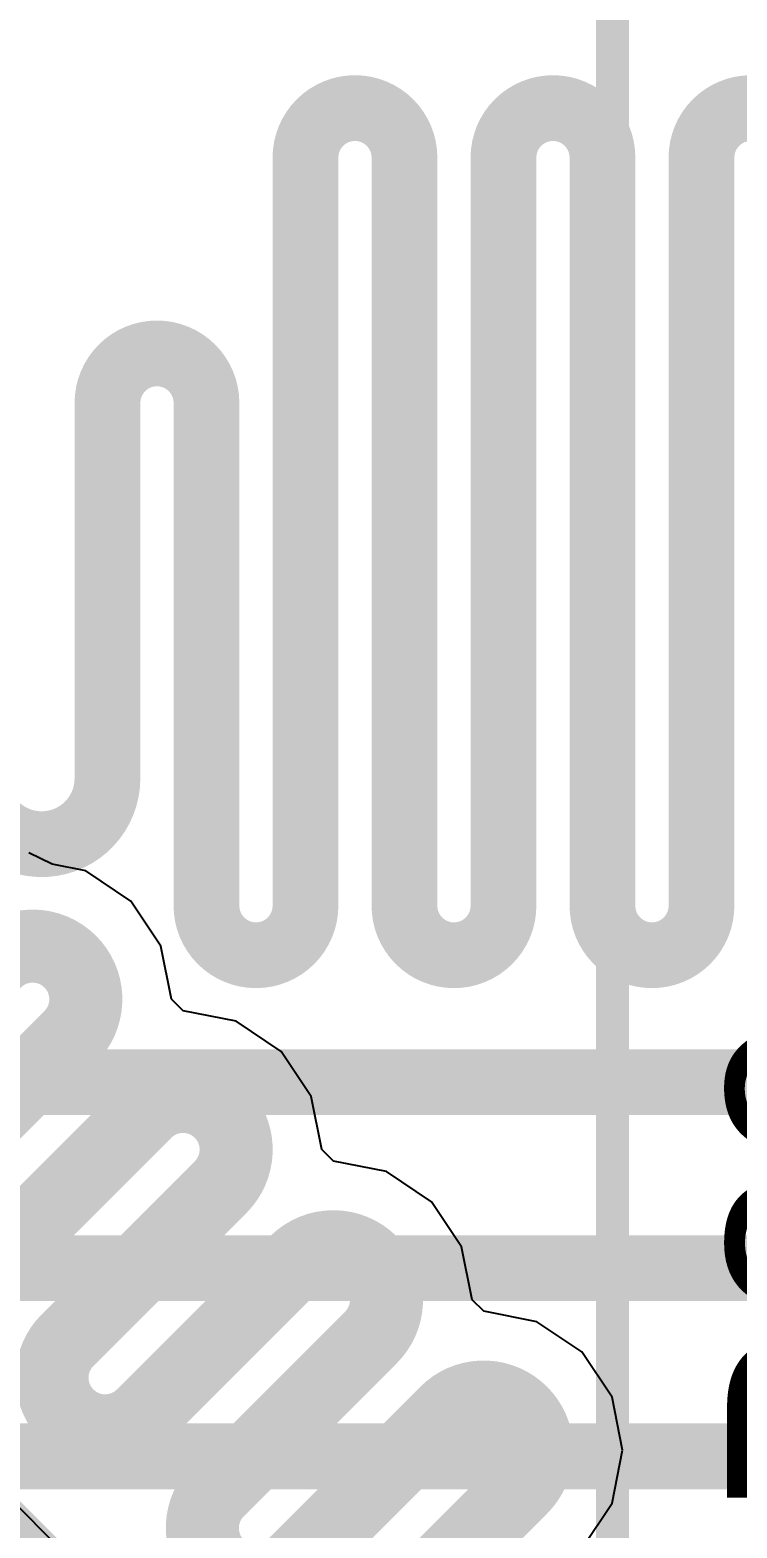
# Model space of a CAD drawing. Header units: inches. Extents: x -3 to 488, y -11 to 93.
# Drawn here: x 78.85 to 81.55, y 23.22 to 28.95 of the extents above; entities that cross this region are included whole.
import ezdxf

# ---------------------------------------------------------------- set-up
doc = ezdxf.new("R2010")
doc.units = ezdxf.units.IN
for name, color, linetype in [('Bottom Layer', 5, 'Continuous'), ('Layer 1', 16, 'Continuous'), ('Layer 2', 76, 'Continuous'), ('Top Overlay', 2, 'Continuous')]:
    doc.layers.add(name, color=color, linetype=linetype)
doc.styles.add('Arial', font='', dxfattribs={"height": 0.2})
doc.styles.get('Arial').set_extended_font_data('Arial')

msp = doc.modelspace()

# ---------------------------------------------------------------- linework, layer by layer
at = {"layer": 'Bottom Layer'}
for p, q in [((78.93481799999999, 25.7558159), (78.84626343999999, 25.7998214)), ((79.06398208, 25.7301238), (78.93481799999999, 25.7558159)), ((79.23621948, 25.61503894), (79.06398208, 25.7301238)), ((79.35130434, 25.44280154), (79.23621948, 25.61503894)), ((79.39171574, 25.2396371), (79.35130434, 25.44280154)), ((79.4355536, 25.19579924), (79.39171574, 25.2396371)), ((79.63871803999999, 25.15538784), (79.4355536, 25.19579924)), ((79.81095544, 25.04030298), (79.63871803999999, 25.15538784)), ((79.9260403, 24.86806558), (79.81095544, 25.04030298)), ((79.9664517, 24.66490114), (79.9260403, 24.86806558)), ((80.01028955999999, 24.62106328), (79.9664517, 24.66490114)), ((80.213454, 24.58065188), (80.01028955999999, 24.62106328)), ((80.3856914, 24.46556702), (80.213454, 24.58065188)), ((80.50077626, 24.29332962), (80.3856914, 24.46556702)), ((80.54118765999999, 24.09016518), (80.50077626, 24.29332962)), ((80.58502552, 24.04632732), (80.54118765999999, 24.09016518)), ((80.78818996, 24.00591592), (80.58502552, 24.04632732)), ((80.96042736, 23.89083106), (80.78818996, 24.00591592)), ((81.07551222, 23.71859366), (80.96042736, 23.89083106)), ((81.11592361999999, 23.51542668), (81.07551222, 23.71859366)), ((81.07551222, 23.3122597), (81.11592361999999, 23.51542668)), ((80.9604299, 23.14001722), (81.07551222, 23.3122597))]:
    msp.add_line(p, q, dxfattribs=at)
for points in [[(74.95277618, 26.98257494, 0.2794, 0.2794, 0), (80.90632536, 21.02902576, 0.2794, 0.2794, 0)], [(78.71712984, 25.38331982, 0.2794, 0.2794, -0.4142135623730951), (79.00450036, 25.38331982, 0.2794, 0.2794, 0)], [(78.13205608, 24.79824606, 0.2794, 0.2794, 0), (78.71712984, 25.38331982, 0.2794, 0.2794, 0)], [(79.00449528, 25.38331982, 0.2794, 0.2794, 0), (79.00449782, 25.38332236, 0.2794, 0.2794, 0)], [(79.00449782, 25.38332236, 0.2794, 0.2794, 0), (79.00450036, 25.38331982, 0.2794, 0.2794, 0)], [(79.00449782, 25.38332236, 0.2794, 0.2794, -0.4142213289503146), (79.00449782, 25.0959493, 0.2794, 0.2794, 0)], [(79.00449782, 25.38331728, 0.2794, 0.2794, 0), (79.00450036, 25.38331982, 0.2794, 0.2794, 0)], [(78.41942406, 24.51087808, 0.2794, 0.2794, 0), (79.00449782, 25.09595184, 0.2794, 0.2794, 0)], [(79.00449782, 25.0959493, 0.2794, 0.2794, 0), (79.00449782, 25.09595184, 0.2794, 0.2794, 0)], [(79.2918658, 24.80858386, 0.2794, 0.2794, -0.4142135623730951), (79.57923631999999, 24.80858386, 0.2794, 0.2794, 0)], [(78.70679204, 24.2235101, 0.2794, 0.2794, 0), (79.2918658, 24.80858386, 0.2794, 0.2794, 0)], [(79.57923124, 24.80858386, 0.2794, 0.2794, 0), (79.57923378, 24.8085864, 0.2794, 0.2794, 0)], [(79.57923378, 24.8085864, 0.2794, 0.2794, 0), (79.57923631999999, 24.80858386, 0.2794, 0.2794, 0)], [(79.57923378, 24.8085864, 0.2794, 0.2794, -0.4142213289503146), (79.57923378, 24.52121334, 0.2794, 0.2794, 0)], [(79.57923378, 24.80858132, 0.2794, 0.2794, 0), (79.57923631999999, 24.80858386, 0.2794, 0.2794, 0)], [(78.99416002, 23.93614212, 0.2794, 0.2794, 0), (79.57923378, 24.52121588, 0.2794, 0.2794, 0)], [(79.57923378, 24.52121334, 0.2794, 0.2794, 0), (79.57923378, 24.52121588, 0.2794, 0.2794, 0)], [(79.86660176, 24.2338479, 0.2794, 0.2794, -0.4142135623730951), (80.15397227999999, 24.2338479, 0.2794, 0.2794, 0)], [(79.281528, 23.64877414, 0.2794, 0.2794, 0), (79.86660176, 24.2338479, 0.2794, 0.2794, 0)], [(80.1539672, 24.2338479, 0.2794, 0.2794, 0), (80.15396974, 24.23385044, 0.2794, 0.2794, 0)], [(80.15396974, 24.23385044, 0.2794, 0.2794, 0), (80.15397227999999, 24.2338479, 0.2794, 0.2794, 0)], [(80.15396974, 24.23385044, 0.2794, 0.2794, -0.4142213289503146), (80.15396974, 23.94647738, 0.2794, 0.2794, 0)], [(80.15396974, 24.23384536, 0.2794, 0.2794, 0), (80.15397227999999, 24.2338479, 0.2794, 0.2794, 0)], [(78.99416002, 23.6487716, 0.2794, 0.2794, -0.4142135623730951), (78.99416002, 23.93614212, 0.2794, 0.2794, 0)], [(79.56889598, 23.36140616, 0.2794, 0.2794, 0), (80.15396974, 23.94647992, 0.2794, 0.2794, 0)], [(80.15396974, 23.94647738, 0.2794, 0.2794, 0), (80.15396974, 23.94647992, 0.2794, 0.2794, 0)], [(80.44133771999999, 23.65911194, 0.2794, 0.2794, -0.4142135623730951), (80.72870824, 23.65911194, 0.2794, 0.2794, 0)], [(78.99415748, 23.64877414, 0.2794, 0.2794, 0), (78.99416002, 23.6487716, 0.2794, 0.2794, 0)], [(79.281528, 23.6487716, 0.2794, 0.2794, -0.4142161511664093), (78.99415748, 23.64877414, 0.2794, 0.2794, 0)], [(79.281528, 23.6487716, 0.2794, 0.2794, 0), (79.281528, 23.64877414, 0.2794, 0.2794, 0)], [(79.85626395999999, 23.07403818, 0.2794, 0.2794, 0), (80.44133771999999, 23.65911194, 0.2794, 0.2794, 0)], [(80.72870316, 23.65911194, 0.2794, 0.2794, 0), (80.72870569999999, 23.65911448, 0.2794, 0.2794, 0)], [(80.72870569999999, 23.65911448, 0.2794, 0.2794, 0), (80.72870824, 23.65911194, 0.2794, 0.2794, 0)], [(80.72870569999999, 23.65911448, 0.2794, 0.2794, -0.4142213289503146), (80.72870569999999, 23.37174142, 0.2794, 0.2794, 0)], [(80.72870569999999, 23.6591094, 0.2794, 0.2794, 0), (80.72870824, 23.65911194, 0.2794, 0.2794, 0)], [(79.56889598, 23.07403564, 0.2794, 0.2794, -0.4142135623730951), (79.56889598, 23.36140616, 0.2794, 0.2794, 0)], [(80.37712144, 23.0201597, 0.2794, 0.2794, 0), (80.72870569999999, 23.37174396, 0.2794, 0.2794, 0)], [(80.72870569999999, 23.37174142, 0.2794, 0.2794, 0), (80.72870569999999, 23.37174396, 0.2794, 0.2794, 0)]]:
    msp.add_lwpolyline(points, format="xyseb", dxfattribs=at)
for points in [[(78.64727984, 25.38331982, 0.1397, 0.1397, 1), (78.78697984, 25.38331982, 0.1397, 0.1397, 1)], [(78.64727984, 25.38331982, 0.1397, 0.1397, 1), (78.78697984, 25.38331982, 0.1397, 0.1397, 1)], [(78.93464528, 25.38331982, 0.1397, 0.1397, 1), (79.07434527999999, 25.38331982, 0.1397, 0.1397, 1)], [(78.93464782, 25.38332236, 0.1397, 0.1397, 1), (79.07434782, 25.38332236, 0.1397, 0.1397, 1)], [(78.93464782, 25.38332236, 0.1397, 0.1397, 1), (79.07434782, 25.38332236, 0.1397, 0.1397, 1)], [(78.93464782, 25.38332236, 0.1397, 0.1397, 1), (79.07434782, 25.38332236, 0.1397, 0.1397, 1)], [(78.93464782, 25.38331728, 0.1397, 0.1397, 1), (79.07434782, 25.38331728, 0.1397, 0.1397, 1)], [(78.93465035999999, 25.38331982, 0.1397, 0.1397, 1), (79.07435036, 25.38331982, 0.1397, 0.1397, 1)], [(78.93465035999999, 25.38331982, 0.1397, 0.1397, 1), (79.07435036, 25.38331982, 0.1397, 0.1397, 1)], [(78.93465035999999, 25.38331982, 0.1397, 0.1397, 1), (79.07435036, 25.38331982, 0.1397, 0.1397, 1)], [(78.93464782, 25.09595184, 0.1397, 0.1397, 1), (79.07434782, 25.09595184, 0.1397, 0.1397, 1)], [(78.93464782, 25.09595184, 0.1397, 0.1397, 1), (79.07434782, 25.09595184, 0.1397, 0.1397, 1)], [(78.93464782, 25.0959493, 0.1397, 0.1397, 1), (79.07434782, 25.0959493, 0.1397, 0.1397, 1)], [(78.93464782, 25.0959493, 0.1397, 0.1397, 1), (79.07434782, 25.0959493, 0.1397, 0.1397, 1)], [(79.2220158, 24.80858386, 0.1397, 0.1397, 1), (79.3617158, 24.80858386, 0.1397, 0.1397, 1)], [(79.2220158, 24.80858386, 0.1397, 0.1397, 1), (79.3617158, 24.80858386, 0.1397, 0.1397, 1)], [(79.50938124, 24.80858386, 0.1397, 0.1397, 1), (79.64908124, 24.80858386, 0.1397, 0.1397, 1)], [(79.50938378000001, 24.8085864, 0.1397, 0.1397, 1), (79.64908378, 24.8085864, 0.1397, 0.1397, 1)], [(79.50938378000001, 24.8085864, 0.1397, 0.1397, 1), (79.64908378, 24.8085864, 0.1397, 0.1397, 1)], [(79.50938378000001, 24.8085864, 0.1397, 0.1397, 1), (79.64908378, 24.8085864, 0.1397, 0.1397, 1)], [(79.50938378000001, 24.80858132, 0.1397, 0.1397, 1), (79.64908378, 24.80858132, 0.1397, 0.1397, 1)], [(79.50938631999999, 24.80858386, 0.1397, 0.1397, 1), (79.64908632, 24.80858386, 0.1397, 0.1397, 1)], [(79.50938631999999, 24.80858386, 0.1397, 0.1397, 1), (79.64908632, 24.80858386, 0.1397, 0.1397, 1)], [(79.50938631999999, 24.80858386, 0.1397, 0.1397, 1), (79.64908632, 24.80858386, 0.1397, 0.1397, 1)], [(79.50938378000001, 24.52121588, 0.1397, 0.1397, 1), (79.64908378, 24.52121588, 0.1397, 0.1397, 1)], [(79.50938378000001, 24.52121588, 0.1397, 0.1397, 1), (79.64908378, 24.52121588, 0.1397, 0.1397, 1)], [(79.50938378000001, 24.52121334, 0.1397, 0.1397, 1), (79.64908378, 24.52121334, 0.1397, 0.1397, 1)], [(79.50938378000001, 24.52121334, 0.1397, 0.1397, 1), (79.64908378, 24.52121334, 0.1397, 0.1397, 1)], [(79.79675175999999, 24.2338479, 0.1397, 0.1397, 1), (79.93645176, 24.2338479, 0.1397, 0.1397, 1)], [(79.79675175999999, 24.2338479, 0.1397, 0.1397, 1), (79.93645176, 24.2338479, 0.1397, 0.1397, 1)], [(80.0841172, 24.2338479, 0.1397, 0.1397, 1), (80.2238172, 24.2338479, 0.1397, 0.1397, 1)], [(80.08411973999999, 24.23385044, 0.1397, 0.1397, 1), (80.22381974, 24.23385044, 0.1397, 0.1397, 1)], [(80.08411973999999, 24.23385044, 0.1397, 0.1397, 1), (80.22381974, 24.23385044, 0.1397, 0.1397, 1)], [(80.08411973999999, 24.23385044, 0.1397, 0.1397, 1), (80.22381974, 24.23385044, 0.1397, 0.1397, 1)], [(80.08411973999999, 24.23384536, 0.1397, 0.1397, 1), (80.22381974, 24.23384536, 0.1397, 0.1397, 1)], [(80.08412227999999, 24.2338479, 0.1397, 0.1397, 1), (80.22382228, 24.2338479, 0.1397, 0.1397, 1)], [(80.08412227999999, 24.2338479, 0.1397, 0.1397, 1), (80.22382228, 24.2338479, 0.1397, 0.1397, 1)], [(80.08412227999999, 24.2338479, 0.1397, 0.1397, 1), (80.22382228, 24.2338479, 0.1397, 0.1397, 1)], [(78.92431002, 23.93614212, 0.1397, 0.1397, 1), (79.06401002, 23.93614212, 0.1397, 0.1397, 1)], [(78.92431002, 23.93614212, 0.1397, 0.1397, 1), (79.06401002, 23.93614212, 0.1397, 0.1397, 1)], [(80.08411973999999, 23.94647992, 0.1397, 0.1397, 1), (80.22381974, 23.94647992, 0.1397, 0.1397, 1)], [(80.08411973999999, 23.94647992, 0.1397, 0.1397, 1), (80.22381974, 23.94647992, 0.1397, 0.1397, 1)], [(80.08411973999999, 23.94647738, 0.1397, 0.1397, 1), (80.22381974, 23.94647738, 0.1397, 0.1397, 1)], [(80.08411973999999, 23.94647738, 0.1397, 0.1397, 1), (80.22381974, 23.94647738, 0.1397, 0.1397, 1)], [(78.92430748, 23.64877414, 0.1397, 0.1397, 1), (79.06400748, 23.64877414, 0.1397, 0.1397, 1)], [(78.92430748, 23.64877414, 0.1397, 0.1397, 1), (79.06400748, 23.64877414, 0.1397, 0.1397, 1)], [(78.92431002, 23.6487716, 0.1397, 0.1397, 1), (79.06401002, 23.6487716, 0.1397, 0.1397, 1)], [(78.92431002, 23.6487716, 0.1397, 0.1397, 1), (79.06401002, 23.6487716, 0.1397, 0.1397, 1)], [(79.21167799999999, 23.64877414, 0.1397, 0.1397, 1), (79.351378, 23.64877414, 0.1397, 0.1397, 1)], [(79.21167799999999, 23.64877414, 0.1397, 0.1397, 1), (79.351378, 23.64877414, 0.1397, 0.1397, 1)], [(79.21167799999999, 23.6487716, 0.1397, 0.1397, 1), (79.351378, 23.6487716, 0.1397, 0.1397, 1)], [(79.21167799999999, 23.6487716, 0.1397, 0.1397, 1), (79.351378, 23.6487716, 0.1397, 0.1397, 1)], [(80.37148771999999, 23.65911194, 0.1397, 0.1397, 1), (80.51118772, 23.65911194, 0.1397, 0.1397, 1)], [(80.37148771999999, 23.65911194, 0.1397, 0.1397, 1), (80.51118772, 23.65911194, 0.1397, 0.1397, 1)], [(80.65885315999999, 23.65911194, 0.1397, 0.1397, 1), (80.79855316, 23.65911194, 0.1397, 0.1397, 1)], [(80.6588557, 23.65911448, 0.1397, 0.1397, 1), (80.7985557, 23.65911448, 0.1397, 0.1397, 1)], [(80.6588557, 23.65911448, 0.1397, 0.1397, 1), (80.7985557, 23.65911448, 0.1397, 0.1397, 1)], [(80.6588557, 23.65911448, 0.1397, 0.1397, 1), (80.7985557, 23.65911448, 0.1397, 0.1397, 1)], [(80.6588557, 23.6591094, 0.1397, 0.1397, 1), (80.7985557, 23.6591094, 0.1397, 0.1397, 1)], [(80.65885824, 23.65911194, 0.1397, 0.1397, 1), (80.79855823999999, 23.65911194, 0.1397, 0.1397, 1)], [(80.65885824, 23.65911194, 0.1397, 0.1397, 1), (80.79855823999999, 23.65911194, 0.1397, 0.1397, 1)], [(80.65885824, 23.65911194, 0.1397, 0.1397, 1), (80.79855823999999, 23.65911194, 0.1397, 0.1397, 1)], [(79.49904598, 23.36140616, 0.1397, 0.1397, 1), (79.63874598, 23.36140616, 0.1397, 0.1397, 1)], [(79.49904598, 23.36140616, 0.1397, 0.1397, 1), (79.63874598, 23.36140616, 0.1397, 0.1397, 1)], [(80.6588557, 23.37174396, 0.1397, 0.1397, 1), (80.7985557, 23.37174396, 0.1397, 0.1397, 1)], [(80.6588557, 23.37174396, 0.1397, 0.1397, 1), (80.7985557, 23.37174396, 0.1397, 0.1397, 1)], [(80.6588557, 23.37174142, 0.1397, 0.1397, 1), (80.7985557, 23.37174142, 0.1397, 0.1397, 1)], [(80.6588557, 23.37174142, 0.1397, 0.1397, 1), (80.7985557, 23.37174142, 0.1397, 0.1397, 1)]]:
    msp.add_lwpolyline(points, format="xyseb", close=True, dxfattribs=at)
at = {"layer": 'Layer 1'}
for points in [[(79.90367051999999, 28.45775614, 0.25146, 0.25146, -0.9999999999999999), (80.28213052, 28.45775614, 0.25146, 0.25146, 0)], [(80.66059051999999, 28.45775614, 0.25146, 0.25146, -0.9999999999999999), (81.03905052, 28.45775614, 0.25146, 0.25146, 0)], [(81.41751052, 28.45775614, 0.25146, 0.25146, -0.9999999999999999), (81.79597052, 28.45775614, 0.25146, 0.25146, 0)], [(79.90367051999999, 25.59700494, 0.25146, 0.25146, 0), (79.90367051999999, 28.45775614, 0.25146, 0.25146, 0)], [(80.28213052, 25.59700494, 0.25146, 0.25146, 0), (80.28213052, 28.45775614, 0.25146, 0.25146, 0)], [(80.66059051999999, 25.59700494, 0.25146, 0.25146, 0), (80.66059051999999, 28.45775614, 0.25146, 0.25146, 0)], [(81.03905052, 25.59700494, 0.25146, 0.25146, 0), (81.03905052, 28.45775614, 0.25146, 0.25146, 0)], [(81.41751052, 25.59700494, 0.25146, 0.25146, 0), (81.41751052, 28.45775614, 0.25146, 0.25146, 0)], [(79.14675052, 27.51980272, 0.25146, 0.25146, -0.9999999999999999), (79.52521052, 27.51980272, 0.25146, 0.25146, 0)], [(79.14675052, 26.083895, 0.25146, 0.25146, 0), (79.14675052, 27.51980272, 0.25146, 0.25146, 0)], [(79.52521052, 25.59700494, 0.25146, 0.25146, 0), (79.52521052, 27.51980272, 0.25146, 0.25146, 0)], [(79.14675052, 26.083895, 0.25146, 0.25146, -0.6681812207254362), (78.71748036, 25.90608738, 0.25146, 0.25146, 0)], [(79.90367051999999, 25.59700494, 0.25146, 0.25146, -0.9999999999999999), (79.52521052, 25.59700494, 0.25146, 0.25146, 0)], [(80.66059051999999, 25.59700494, 0.25146, 0.25146, -0.9999999999999999), (80.28213052, 25.59700494, 0.25146, 0.25146, 0)], [(81.41751052, 25.59700494, 0.25146, 0.25146, -0.9999999999999999), (81.03905052, 25.59700494, 0.25146, 0.25146, 0)], [(77.87731693999999, 24.9222895, 0.25146, 0.25146, 0), (95.13094765999999, 24.9222895, 0.25146, 0.25146, 0)], [(76.03763812, 24.21163306, 0.25146, 0.25146, 0), (96.45399556, 24.21163306, 0.25146, 0.25146, 0)], [(75.92893628, 23.49181484, 0.25146, 0.25146, 0), (102.35045316, 23.49181484, 0.25146, 0.25146, 0)]]:
    msp.add_lwpolyline(points, format="xyseb", dxfattribs=at)
for points in [[(79.84080551999999, 28.45775614, 0.12573, 0.12573, 1), (79.96653552, 28.45775614, 0.12573, 0.12573, 1)], [(79.84080551999999, 28.45775614, 0.12573, 0.12573, 1), (79.96653552, 28.45775614, 0.12573, 0.12573, 1)], [(80.21926552, 28.45775614, 0.12573, 0.12573, 1), (80.34499552, 28.45775614, 0.12573, 0.12573, 1)], [(80.21926552, 28.45775614, 0.12573, 0.12573, 1), (80.34499552, 28.45775614, 0.12573, 0.12573, 1)], [(80.59772552, 28.45775614, 0.12573, 0.12573, 1), (80.72345551999999, 28.45775614, 0.12573, 0.12573, 1)], [(80.59772552, 28.45775614, 0.12573, 0.12573, 1), (80.72345551999999, 28.45775614, 0.12573, 0.12573, 1)], [(80.97618552, 28.45775614, 0.12573, 0.12573, 1), (81.10191552, 28.45775614, 0.12573, 0.12573, 1)], [(80.97618552, 28.45775614, 0.12573, 0.12573, 1), (81.10191552, 28.45775614, 0.12573, 0.12573, 1)], [(81.35464551999999, 28.45775614, 0.12573, 0.12573, 1), (81.48037552, 28.45775614, 0.12573, 0.12573, 1)], [(81.35464551999999, 28.45775614, 0.12573, 0.12573, 1), (81.48037552, 28.45775614, 0.12573, 0.12573, 1)], [(79.08388552, 27.51980272, 0.12573, 0.12573, 1), (79.20961552, 27.51980272, 0.12573, 0.12573, 1)], [(79.08388552, 27.51980272, 0.12573, 0.12573, 1), (79.20961552, 27.51980272, 0.12573, 0.12573, 1)], [(79.46234552, 27.51980272, 0.12573, 0.12573, 1), (79.58807552, 27.51980272, 0.12573, 0.12573, 1)], [(79.46234552, 27.51980272, 0.12573, 0.12573, 1), (79.58807552, 27.51980272, 0.12573, 0.12573, 1)], [(79.08388552, 26.083895, 0.12573, 0.12573, 1), (79.20961552, 26.083895, 0.12573, 0.12573, 1)], [(79.08388552, 26.083895, 0.12573, 0.12573, 1), (79.20961552, 26.083895, 0.12573, 0.12573, 1)], [(79.46234552, 25.59700494, 0.12573, 0.12573, 1), (79.58807552, 25.59700494, 0.12573, 0.12573, 1)], [(79.46234552, 25.59700494, 0.12573, 0.12573, 1), (79.58807552, 25.59700494, 0.12573, 0.12573, 1)], [(79.84080551999999, 25.59700494, 0.12573, 0.12573, 1), (79.96653552, 25.59700494, 0.12573, 0.12573, 1)], [(79.84080551999999, 25.59700494, 0.12573, 0.12573, 1), (79.96653552, 25.59700494, 0.12573, 0.12573, 1)], [(80.21926552, 25.59700494, 0.12573, 0.12573, 1), (80.34499552, 25.59700494, 0.12573, 0.12573, 1)], [(80.21926552, 25.59700494, 0.12573, 0.12573, 1), (80.34499552, 25.59700494, 0.12573, 0.12573, 1)], [(80.59772552, 25.59700494, 0.12573, 0.12573, 1), (80.72345551999999, 25.59700494, 0.12573, 0.12573, 1)], [(80.59772552, 25.59700494, 0.12573, 0.12573, 1), (80.72345551999999, 25.59700494, 0.12573, 0.12573, 1)], [(80.97618552, 25.59700494, 0.12573, 0.12573, 1), (81.10191552, 25.59700494, 0.12573, 0.12573, 1)], [(80.97618552, 25.59700494, 0.12573, 0.12573, 1), (81.10191552, 25.59700494, 0.12573, 0.12573, 1)], [(81.35464551999999, 25.59700494, 0.12573, 0.12573, 1), (81.48037552, 25.59700494, 0.12573, 0.12573, 1)], [(81.35464551999999, 25.59700494, 0.12573, 0.12573, 1), (81.48037552, 25.59700494, 0.12573, 0.12573, 1)]]:
    msp.add_lwpolyline(points, format="xyseb", close=True, dxfattribs=at)
at = {"layer": 'Layer 2'}
msp.add_line((80.38924485999999, 21.7160475), (75.87213172, 26.23316318), dxfattribs=at)
at = {"layer": 'Top Overlay'}
msp.add_lwpolyline([(81.07748579999999, 15.03772964, 0.127, 0.127, 0), (81.07748579999999, 31.73774704, 0.127, 0.127, 0)], format="xyseb", dxfattribs=at)

# ---------------------------------------------------------------- texts
at = {"layer": 'Top Overlay', "style": 'Arial'}
msp.add_text('R39', height=0.7619999999999999, rotation=90, dxfattribs=at).set_placement((82.27734878, 23.24676326))

doc.saveas('drawing.dxf')
